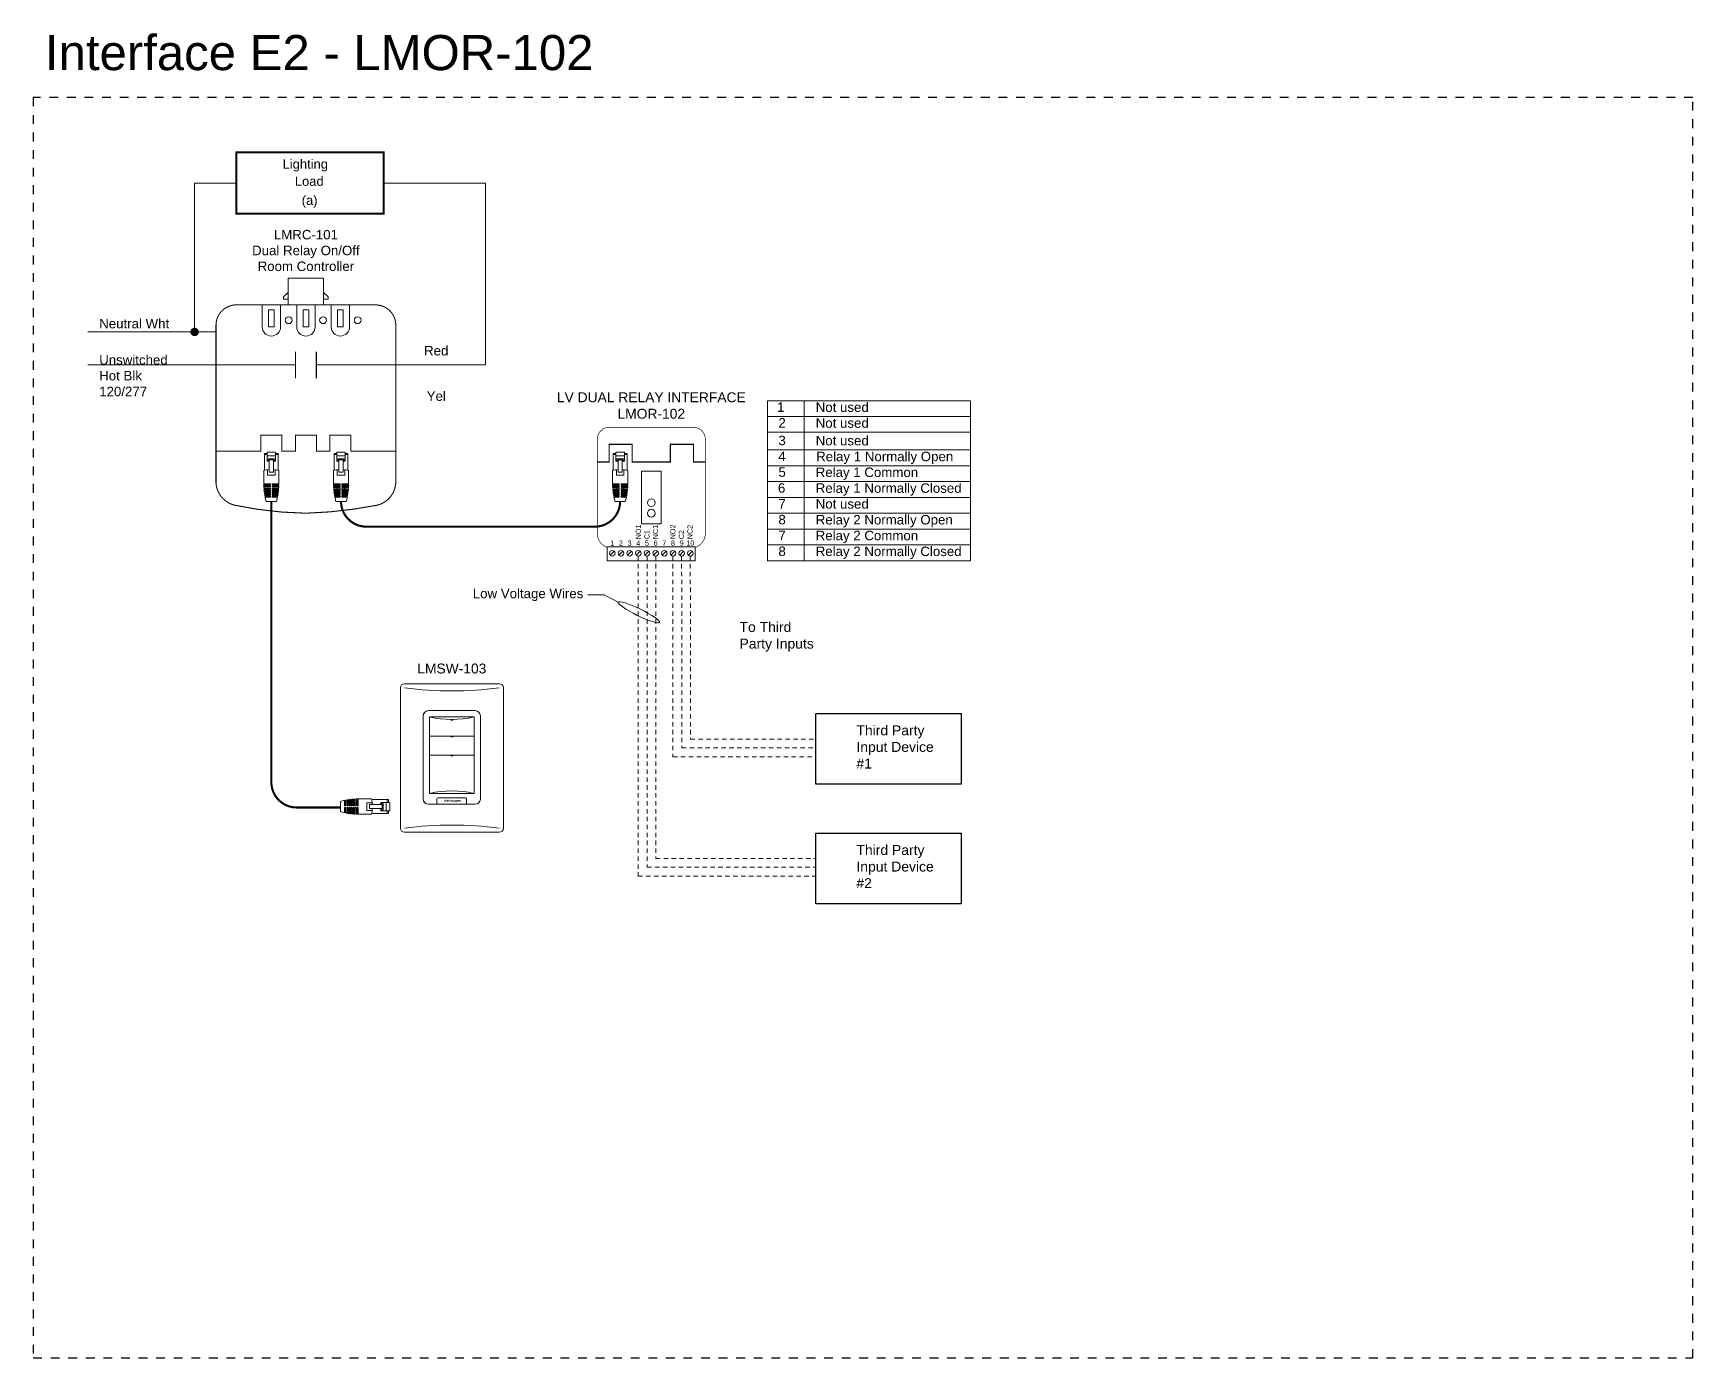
# Model space of a CAD drawing. Header units: inches. Extents: x -60 to 2005, y -577 to 104.
# Drawn here: x 867.49 to 914.7, y -42.3 to -4.6 of the extents above; entities that cross this region are included whole.
import ezdxf

# ---------------------------------------------------------------- set-up
doc = ezdxf.new("R2010")
doc.units = ezdxf.units.IN
doc.header["$MEASUREMENT"] = 0
doc.linetypes.add('Demo', pattern=[0.5, 0.25, -0.25])
doc.linetypes.add('HIDDEN2', pattern=[0.1875, 0.125, -0.0625])
doc.layers.get('0').update_dxf_attribs({"lineweight": 5})
doc.layers.add('PS Borders', color=40, linetype='Demo', lineweight=5, plot=False)
for name, color, linetype, lineweight in [('WS', 3, 'Continuous', 5), ('WS_DETAIL', 7, 'Continuous', 5), ('WS_LineVoltage', 1, 'Continuous', 5), ('WS_LowVoltage', 6, 'Continuous', 5)]:
    doc.layers.add(name, color=color, linetype=linetype, lineweight=lineweight)
doc.styles.add('ARIAL', font='arial.ttf')

# ---------------------------------------------------------------- blocks, each defined once
blk = doc.blocks.new('A$C756910A1')
at = {"layer": 'WS_DETAIL'}
for p, q in [((0.15, 6.6), (0.15, 10.17)), ((0.15, 10.17), (0.73, 10.17)), ((0.73, 9.92), (0.15, 9.92)), ((0.73, 10.43), (0.73, 8.56)), ((0.73, 10.43), (2.51, 10.43)), ((2.51, 9.66), (0.73, 9.66)), ((2.51, 9.06), (0.73, 9.06)), ((0.73, 8.74), (1.17, 8.74)), ((0.73, 8.56), (1.17, 8.56)), ((1.17, 6.17), (1.17, 9.06)), ((1.17, 8.85), (2.06, 8.85)), ((2.06, 6.17), (2.06, 9.06)), ((2.06, 8.74), (2.51, 8.74)), ((2.51, 8.56), (2.06, 8.56)), ((2.51, 10.43), (2.51, 8.56)), ((3.08, 10.17), (2.51, 10.17)), ((3.08, 9.92), (2.51, 9.92)), ((3.08, 6.6), (3.08, 10.17)), ((0, 6.56), (0, 3.73)), ((0, 3.73), (1.43, 3.73)), ((0.81, 6.7), (0.81, 5.55)), ((0.81, 5.55), (2.42, 5.55)), ((0.89, 3.73), (0.89, 3.51)), ((1.17, 6.17), (2.06, 6.17)), ((1.43, 3.51), (1.43, 3.73)), ((1.8, 3.73), (3.23, 3.73)), ((1.8, 3.51), (1.8, 3.73)), ((2.34, 3.73), (2.34, 3.51)), ((2.42, 6.7), (2.42, 5.55)), ((3.23, 6.56), (3.23, 3.73)), ((0, 3.51), (1.43, 3.51)), ((0.01, 3.29), (1.43, 3.29)), ((0.02, 3.06), (1.43, 3.06)), ((0.03, 2.84), (1.43, 2.84)), ((0.05, 2.62), (1.43, 2.62)), ((0.07, 2.4), (1.43, 2.4)), ((0.09, 2.18), (1.43, 2.18)), ((0.12, 1.96), (1.43, 1.96)), ((0.15, 1.74), (1.43, 1.74)), ((0.18, 1.52), (1.43, 1.52)), ((0.22, 1.3), (1.43, 1.3)), ((0.26, 1.08), (1.43, 1.08)), ((0.31, 0.86), (1.43, 0.86)), ((0.89, 3.29), (0.89, 3.06)), ((0.89, 2.84), (0.89, 2.62)), ((0.89, 2.4), (0.89, 2.18)), ((0.89, 1.96), (0.89, 1.74)), ((0.89, 1.52), (0.89, 1.3)), ((0.89, 1.08), (0.89, 0.86)), ((1.43, 3.06), (1.43, 3.29)), ((1.43, 2.62), (1.43, 2.84)), ((1.43, 2.18), (1.43, 2.4)), ((1.43, 1.74), (1.43, 1.96)), ((1.43, 1.3), (1.43, 1.52)), ((1.43, 0.86), (1.43, 1.08)), ((1.8, 3.51), (3.23, 3.51)), ((1.8, 3.29), (3.23, 3.29)), ((1.8, 3.06), (1.8, 3.29)), ((1.8, 3.06), (3.22, 3.06)), ((1.8, 2.84), (3.2, 2.84)), ((1.8, 2.62), (1.8, 2.84)), ((1.8, 2.62), (3.19, 2.62)), ((1.8, 2.4), (3.17, 2.4)), ((1.8, 2.18), (1.8, 2.4)), ((1.8, 2.18), (3.14, 2.18)), ((1.8, 1.96), (3.12, 1.96)), ((1.8, 1.74), (1.8, 1.96)), ((1.8, 1.74), (3.09, 1.74)), ((1.8, 1.52), (3.05, 1.52)), ((1.8, 1.3), (1.8, 1.52)), ((1.8, 1.3), (3.01, 1.3)), ((1.8, 1.08), (2.97, 1.08)), ((1.8, 0.86), (1.8, 1.08)), ((1.8, 0.86), (2.92, 0.86)), ((2.34, 3.29), (2.34, 3.06)), ((2.34, 2.84), (2.34, 2.62)), ((2.34, 2.4), (2.34, 2.18)), ((2.34, 1.96), (2.34, 1.74)), ((2.34, 1.52), (2.34, 1.3)), ((2.34, 1.08), (2.34, 0.86)), ((2.69, 0), (0.52, 0))]:
    blk.add_line(p, q, dxfattribs=at)
for centre, radius, start, end in [((1.62, -0.58), 7.33, 93.502, 102.7411), ((1.62, -0.58), 7.33, 77.2589, 86.498), ((13.49, 3.73), 13.49, 180.937, 181.8742), ((13.49, 3.73), 13.49, 182.8119, 183.7504), ((13.49, 3.73), 13.49, 184.6899, 185.6307), ((13.49, 3.73), 13.49, 186.573, 187.5171), ((13.49, 3.73), 13.49, 188.4632, 189.4117), ((13.49, 3.73), 13.49, 190.3627, 191.3167), ((13.49, 3.73), 13.49, 192.2739, 196.0379), ((-10.25, 3.73), 13.49, 343.9621, 347.7261), ((-10.25, 3.73), 13.49, 348.6833, 349.6373), ((-10.25, 3.73), 13.49, 350.5883, 351.5368), ((-10.25, 3.73), 13.49, 352.4829, 353.427), ((-10.25, 3.73), 13.49, 354.3693, 355.3101), ((-10.25, 3.73), 13.49, 356.2496, 357.1881), ((-10.25, 3.73), 13.49, 358.1258, 359.063)]:
    blk.add_arc(centre, radius, start, end, dxfattribs=at)
blk = doc.blocks.new('RJ45')
at = {"layer": 'WS_DETAIL', "xscale": 1.117448685388325, "yscale": 1.117448685388325, "zscale": 1.117448685388325}
blk.add_blockref('A$C756910A1', (59.47, 150.68), dxfattribs=at)
blk = doc.blocks.new('WallPlate1Gang')
for p, q in [((-11.72, 0.96), (-11.72, 32.87)), ((-10.76, 33.83), (10.76, 33.83)), ((11.72, 32.87), (11.72, 0.96)), ((-6.49, 26.51), (-6.49, 7.57)), ((-5.31, 27.69), (5.31, 27.69)), ((6.49, 26.51), (6.49, 7.57)), ((5.31, 6.39), (-5.31, 6.39)), ((-10.76, 0), (10.76, 0))]:
    blk.add_line(p, q)
for centre, radius, start, end in [((-10.76, 32.87), 0.96, 90, 180), ((0, 117.5), 85.31, 262.7571, 277.2429), ((10.76, 32.87), 0.96, 0, 90), ((-5.31, 26.51), 1.18, 90, 180), ((5.31, 26.51), 1.18, 0, 90), ((-5.31, 7.57), 1.18, 180, 270), ((5.31, 7.57), 1.18, 270, 0), ((-10.76, 0.96), 0.96, 180, 270), ((0, -83.67), 85.31, 82.7571, 97.2429), ((10.76, 0.96), 0.96, 270, 0)]:
    blk.add_arc(centre, radius, start, end)
blk = doc.blocks.new('*U137')
blk.add_blockref('WallPlate1Gang', (0, -0.01))
blk = doc.blocks.new('*U252')
for p, q in [((-6.5, 20.13), (-6.5, 1.18)), ((-5.32, 21.31), (5.32, 21.31)), ((-5.07, 2.44), (-5.07, 19.89)), ((-5.07, 19.89), (5.07, 19.89)), ((-5.07, 19.89), (5.07, 19.89)), ((-5.07, 19.89), (5.07, 19.89)), ((-5.07, 19.89), (5.07, 19.89)), ((-5.07, 19.89), (5.07, 19.89)), ((-5.07, 19.89), (5.07, 19.89)), ((-5.07, 19.89), (5.07, 19.89)), ((-0.33, 19.29), (-0.33, 19.19)), ((0.33, 19.29), (0.33, 19.19)), ((5.07, 19.89), (5.07, 2.44)), ((6.5, 20.13), (6.5, 1.18)), ((-5.07, 15.52), (0, 15.52)), ((-0.33, 15.53), (-0.33, 15.42)), ((0, 15.52), (5.07, 15.52)), ((0.33, 15.53), (0.33, 15.42)), ((-5.07, 11.16), (0, 11.16)), ((-0.33, 11.17), (-0.33, 11.06)), ((0, 11.16), (5.07, 11.16)), ((0.33, 11.17), (0.33, 11.06)), ((5.32, 0), (-5.32, 0)), ((5.07, 2.44), (-5.07, 2.44)), ((-3.38, 1.24), (-3.38, 0)), ((3.14, 1.48), (-3.14, 1.48)), ((3.38, 1.24), (3.38, 0))]:
    blk.add_line(p, q)
for centre, radius, start, end in [((-5.32, 20.13), 1.18, 90, 180), ((0, 41.25), 21.96, 256.6482, 283.3518), ((0, 19.73), 0.639, 238.6629, 301.3371), ((5.32, 20.13), 1.18, 0, 90), ((0, 15.97), 0.639, 238.6629, 301.3371), ((0, 11.61), 0.639, 238.6629, 301.3371), ((-5.32, 1.18), 1.18, 180, 270), ((0, -18.92), 21.96, 76.6482, 103.3518), ((-3.14, 1.24), 0.239, 90, 180), ((3.14, 1.24), 0.239, 0, 90), ((5.32, 1.18), 1.18, 270, 0)]:
    blk.add_arc(centre, radius, start, end)
at = {"style": 'ARIAL'}
for s, insert, char_height, width, attachment_point in [('LMSW-103', (0, 32.02), 2.25, 40.9705, 2), ('{\\fArial|b1|i1|c0|p34;Wattstopper}', (-1.79, 1.04), 0.4798, 3.7953, 1)]:
    blk.add_mtext(s, dxfattribs=dict(at, insert=insert, char_height=char_height, width=width, attachment_point=attachment_point))

msp = doc.modelspace()

# ---------------------------------------------------------------- linework, layer by layer
for p, q in [((874.744, -11.577), (874.744, -12.337)), ((875.75, -11.577), (874.744, -11.577)), ((875.75, -11.577), (875.75, -12.337)), ((874.744, -11.985), (874.61, -12.107)), ((874.61, -12.107), (874.61, -12.177)), ((874.61, -12.177), (874.744, -12.177)), ((875.75, -11.985), (875.884, -12.107)), ((875.884, -12.177), (875.75, -12.177)), ((875.884, -12.107), (875.884, -12.177)), ((874.004, -12.337), (874.004, -12.962)), ((874.528, -12.962), (874.528, -12.337)), ((874.985, -12.962), (874.985, -12.337)), ((875.509, -12.337), (875.509, -12.962)), ((875.966, -12.962), (875.966, -12.337)), ((876.49, -12.337), (876.49, -12.962)), ((874.95, -13.672), (874.95, -14.418)), ((874.95, -13.672), (874.95, -14.418)), ((875.543, -13.672), (875.543, -14.418)), ((875.544, -13.672), (875.544, -14.418)), ((888.378, -15.068), (894.153, -15.068)), ((888.378, -15.068), (888.378, -19.618)), ((889.422, -15.068), (889.422, -19.618)), ((894.153, -15.068), (894.153, -19.618)), ((888.378, -15.516), (894.153, -15.516)), ((888.378, -15.963), (894.153, -15.963)), ((888.378, -16.465), (894.153, -16.465)), ((888.378, -16.914), (894.153, -16.914)), ((888.378, -17.363), (894.153, -17.363)), ((888.378, -17.818), (894.153, -17.818)), ((888.378, -18.266), (894.153, -18.266)), ((888.378, -18.718), (894.153, -18.718)), ((888.378, -18.718), (894.153, -18.718)), ((883.906, -19.462), (884.018, -19.35)), ((884.153, -19.462), (884.264, -19.35)), ((884.4, -19.462), (884.511, -19.35)), ((884.646, -19.462), (884.758, -19.35)), ((884.893, -19.462), (885.005, -19.35)), ((885.14, -19.462), (885.251, -19.35)), ((885.386, -19.462), (885.498, -19.35)), ((885.633, -19.462), (885.745, -19.35)), ((885.88, -19.462), (885.992, -19.35)), ((886.127, -19.462), (886.238, -19.35)), ((888.378, -19.167), (894.153, -19.167)), ((888.378, -19.618), (894.153, -19.618)), ((883.735, -20.592), (883.268, -20.592)), ((884.126, -20.797), (883.735, -20.592))]:
    msp.add_line(p, q)
at = {"linetype": 'Continuous', "const_width": 0.06}
msp.add_lwpolyline([(877.457, -9.743), (877.457, -7.998), (873.269, -7.998), (873.269, -9.743)], close=True, dxfattribs=at)
at = {"linetype": 'Continuous'}
for points, const_width in [([(875.246, -18.266, -0.048346), (873.23, -18.04, -0.329956), (872.69, -17.409), (872.69, -12.915, -0.414214), (873.268, -12.337), (877.226, -12.337, -0.414214), (877.804, -12.915), (877.804, -13.818), (877.804, -15.563), (877.804, -17.409, -0.329956), (877.265, -18.04, -0.0415), (875.246, -18.266, -0.024292)], 0.03), ([(885.073, -15.818), (883.883, -15.818, 0.414214), (883.535, -16.166), (883.535, -18.868, 0.302646), (883.819, -19.237, 0.302646)], 0.018), ([(885.073, -15.818), (886.263, -15.818, -0.414214), (886.611, -16.166), (886.611, -18.868, -0.303521), (886.325, -19.237, -0.303521)], 0.018)]:
    msp.add_lwpolyline(points, format="xyb", dxfattribs=dict(at, const_width=const_width))
for points in [[(874.187, -12.962), (874.346, -12.962), (874.346, -12.479), (874.187, -12.479)], [(875.168, -12.962), (875.326, -12.962), (875.326, -12.479), (875.168, -12.479)], [(876.149, -12.962), (876.307, -12.962), (876.307, -12.479), (876.149, -12.479)], [(884.795, -17.066), (885.35, -17.066), (885.35, -18.566), (884.795, -18.566)], [(883.819, -19.226), (886.325, -19.226), (886.325, -19.626), (883.819, -19.626)]]:
    msp.add_lwpolyline(points, close=True)
for points, const_width in [([(872.69, -16.5), (873.969, -16.5), (873.969, -16.045), (874.564, -16.045), (874.564, -16.5), (874.949, -16.5), (874.949, -16.045), (875.545, -16.045), (875.545, -16.5), (875.93, -16.5), (875.93, -16.045), (876.525, -16.045), (876.525, -16.5), (877.804, -16.5)], 0.03), ([(883.535, -16.81), (883.873, -16.81), (883.873, -16.307), (884.53, -16.307), (884.53, -16.81), (885.614, -16.81), (885.614, -16.307), (886.271, -16.307), (886.271, -16.81), (886.611, -16.81)], 0.0331)]:
    msp.add_lwpolyline(points, dxfattribs=dict(const_width=const_width))
at = {"lineweight": -3}
for points in [[(889.75, -23.968), (893.886, -23.968), (893.886, -25.977), (889.75, -25.977)], [(889.75, -27.372), (893.886, -27.372), (893.886, -29.381), (889.75, -29.381)]]:
    msp.add_lwpolyline(points, close=True, dxfattribs=at)
for centre, radius in [((874.757, -12.773), 0.0983), ((875.737, -12.773), 0.0983), ((876.718, -12.773), 0.0983), ((885.072, -17.966), 0.111), ((885.072, -18.266), 0.111), ((883.962, -19.406), 0.0789), ((884.209, -19.406), 0.0789), ((884.455, -19.406), 0.0789), ((884.702, -19.406), 0.0789), ((884.949, -19.406), 0.0789), ((885.196, -19.406), 0.0789), ((885.442, -19.406), 0.0789), ((885.689, -19.406), 0.0789), ((885.936, -19.406), 0.0789), ((886.182, -19.406), 0.0789)]:
    msp.add_circle(centre, radius)
for centre in [(874.266, -12.962), (875.247, -12.962), (876.228, -12.962)]:
    msp.add_arc(centre, 0.262, 180, 0)
at = {"extrusion": (0, 0, -1)}
msp.add_ellipse((884.718, -21.086), major_axis=(-0.592, 0.289), ratio=0.14819, dxfattribs=at)
at = {"layer": 'PS Borders', "lineweight": -3}
msp.add_lwpolyline([(867.489, -42.304), (914.7, -42.304), (914.7, -6.433), (867.489, -6.433)], close=True, dxfattribs=at)
at = {"layer": 'WS'}
msp.add_lwpolyline([(874.264, -17.929, 0.06, 0.06, 0), (874.264, -25.921, 0.06, 0.06, 0), (874.264, -25.921, 0.06, 0.06, 0.414214), (874.984, -26.641, 0.06, 0.06, 0), (876.233, -26.641, 0, 0, 0)], format="xyseb", dxfattribs=at)
at = {"layer": 'WS', "const_width": 0.06}
msp.add_lwpolyline([(884.186, -17.929), (884.186, -17.929, -0.414214), (883.466, -18.649), (876.966, -18.649, -0.414214), (876.246, -17.929)], format="xyb", dxfattribs=at)
at = {"layer": 'WS_LineVoltage'}
for p, q in [((872.081, -8.87), (872.081, -13.107)), ((873.269, -8.87), (872.081, -8.87)), ((880.355, -8.87), (877.457, -8.87))]:
    msp.add_line(p, q, dxfattribs=at)
for points in [[(880.355, -8.87), (880.355, -8.87), (880.355, -14.045), (875.544, -14.045)], [(872.69, -13.107), (869.044, -13.107)], [(874.95, -14.045), (869.044, -14.045)]]:
    msp.add_lwpolyline(points, dxfattribs=at)
at = {"layer": 'WS_LineVoltage', "const_width": 0.12}
msp.add_lwpolyline([(872.021, -13.107, 1), (872.141, -13.107, 1)], format="xyb", close=True, dxfattribs=at)
at = {"layer": 'WS_LowVoltage', "linetype": 'HIDDEN2'}
for p, q in [((884.701, -19.485), (884.701, -28.596)), ((884.954, -19.485), (884.954, -28.343)), ((885.201, -19.485), (885.201, -28.096)), ((885.689, -19.485), (885.689, -25.201)), ((885.936, -19.485), (885.942, -24.948)), ((886.182, -19.485), (886.189, -24.701)), ((885.942, -24.948), (889.75, -24.948)), ((886.189, -24.701), (889.75, -24.701)), ((885.689, -25.201), (889.75, -25.201)), ((885.201, -28.096), (889.75, -28.096)), ((884.701, -28.596), (889.75, -28.596)), ((884.954, -28.343), (889.75, -28.343))]:
    msp.add_line(p, q, dxfattribs=at)

# ---------------------------------------------------------------- block references
for name, p, xscale, yscale, zscale in [('RJ45', (881.616, -36.011), -0.12, 0.12, 0.12), ('A$C756910A1', (876.03, -17.929), 0.1340938422465987, 0.1340938422465987, 0.1340938422465987), ('A$C756910A1', (883.97, -17.929), 0.1340938422465987, 0.1340938422465987, 0.1340938422465987), ('*U252', (879.398, -26.548), 0.125, 0.125, 0.125), ('*U137', (879.399, -27.345), 0.125, 0.125, 0.125)]:
    msp.add_blockref(name, p, dxfattribs=dict(xscale=xscale, yscale=yscale, zscale=zscale))
at = {"xscale": -0.12, "yscale": 0.12, "zscale": 0.12, "rotation": 270}
msp.add_blockref('RJ45', (858.151, -33.968), dxfattribs=at)

# ---------------------------------------------------------------- texts
at = {"style": 'ARIAL'}
for s, height, p in [('Lighting', 0.2638, (874.584, -8.459)), ('Load', 0.2638, (874.933, -8.948)), ('(a)', 0.2638, (875.128, -9.492)), ('Not used', 0.27, (889.75, -15.384)), ('1', 0.27, (888.65, -15.381)), ('2', 0.27, (888.689, -15.829)), ('Not used', 0.27, (889.75, -15.834)), ('Not used', 0.27, (889.75, -16.336)), ('4', 0.27, (888.689, -16.78)), ('3', 0.27, (888.689, -16.33)), ('Relay 1 Normally Open', 0.27, (889.763, -16.786)), ('5', 0.27, (888.689, -17.229)), ('Relay 1 Common', 0.27, (889.75, -17.236)), ('6', 0.27, (888.676, -17.683)), ('Relay 1 Normally Closed', 0.27, (889.75, -17.686)), ('7', 0.27, (888.689, -18.132)), ('Not used', 0.27, (889.75, -18.136)), ('8', 0.27, (888.689, -18.583)), ('Relay 2 Normally Open', 0.27, (889.75, -18.586)), ('7', 0.27, (888.689, -19.032)), ('Relay 2 Common', 0.27, (889.75, -19.036)), ('8', 0.27, (888.689, -19.484)), ('Relay 2 Normally Closed', 0.27, (889.75, -19.486))]:
    msp.add_text(s, height=height, dxfattribs=at).set_placement(p)
at = {"lineweight": -3, "insert": (867.824, -4.656), "char_height": 1, "attachment_point": 1, "style": 'ARIAL'}
msp.add_mtext_dynamic_manual_height_columns('Interface E2 - LMOR-102', width=25.92219, gutter_width=1, heights=[0], dxfattribs=at)
at = {"style": 'ARIAL'}
for s, insert, char_height, width, attachment_point in [('LMRC-101 \\PDual Relay On/Off \\PRoom Controller', (875.247, -10.203), 0.26989, 5.65768, 2), ('LV DUAL RELAY INTERFACE \\PLMOR-102', (885.073, -14.826), 0.28125, 5.57505, 2), ('1', (883.962, -19.19), 0.146, 4.82593, 8), ('2', (884.209, -19.19), 0.146, 4.82593, 8), ('3', (884.455, -19.19), 0.146, 4.82593, 8), ('4', (884.702, -19.19), 0.146, 4.82593, 8), ('5', (884.949, -19.19), 0.146, 4.82593, 8), ('6', (885.196, -19.19), 0.146, 4.82593, 8), ('7', (885.442, -19.19), 0.146, 4.82593, 8), ('8', (885.689, -19.19), 0.146, 4.82593, 8), ('9', (885.936, -19.19), 0.146, 4.82593, 8), ('10', (886.182, -19.19), 0.1461, 4.82593, 8)]:
    msp.add_mtext(s, dxfattribs=dict(at, insert=insert, char_height=char_height, width=width, attachment_point=attachment_point))
at = {"linetype": 'Continuous', "style": 'ARIAL'}
for s, insert, char_height, width, attachment_point in [('Neutral Wht', (869.367, -12.871), 0.27, 4.47708, 4), ('Red', (878.609, -13.642), 0.27, 6.16099, 4), ('Unswitched\\PHot Blk\\P120/277', (869.367, -14.354), 0.27, 6.93133, 4), ('Yel', (878.684, -14.935), 0.27, 6.16099, 4), ('Low Voltage Wires', (883.139, -20.592), 0.27, 6.93133, 6), ('To Third \\PParty Inputs', (887.583, -21.784), 0.28328, 3.63067, 4), ('Third Party\\PInput Device\\P#1', (890.908, -24.918), 0.28328, 2.37694, 4), ('Third Party\\PInput Device\\P#2', (890.908, -28.323), 0.28328, 2.37694, 4)]:
    msp.add_mtext(s, dxfattribs=dict(at, insert=insert, char_height=char_height, width=width, attachment_point=attachment_point))
at = {"char_height": 0.1461, "width": 0.38355, "attachment_point": 7, "rotation": 90, "style": 'ARIAL'}
for s, insert in [('NO1\\PC1\\PNC1', (885.267, -19.007)), ('NO2\\PC2\\PNC2', (886.247, -19.007))]:
    msp.add_mtext(s, dxfattribs=dict(at, insert=insert))

doc.saveas('drawing.dxf')
